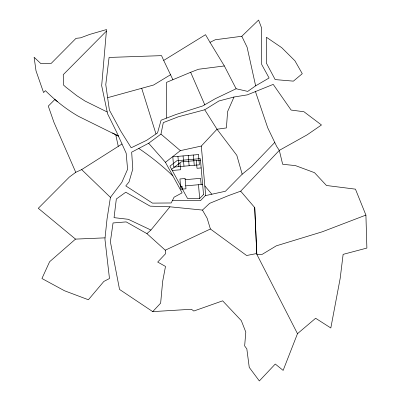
<?xml version="1.0" encoding="UTF-8"?>
<svg xmlns="http://www.w3.org/2000/svg" width="401" height="401" viewBox="0 0 401 401"><rect width="100%" height="100%" fill="white"/><g stroke="black" fill="none" stroke-linecap="round" stroke-linejoin="round"><path stroke-width="0.6" d="M166.525 118.13L166.57 82.35L190.655 72.285L198.48 69.263L224.349 65.954L236.129 88.756L247.728 91.398L255.637 85.844L269.096 77.989L261.713 64.511L261.663 28.145L258.59 20.05L241.803 36.27L215.242 39.759L210.004 42.351L205.523 34.687L163.698 60.436L172.906 79.699M105.047 237.848L104.967 239.427L109.473 278.525L103.834 281.447L88.395 299.753L64.516 290.76L41.94 278.515L49.609 261.738L75.513 239.111L105.047 237.848L107.032 219.051L110.425 197.372L121.839 182.34L127.593 169.272L126.16 153.187L116.706 132.26L107.603 113.849L101.674 85.684L106.531 29.559L89.814 34.381L80.561 37.839L76.015 38.346L51.158 63.428L40.837 63.594L34.115 57.238L36.01 70.842L43.569 92.541L45.438 90.656C55.333 100.561 66.365 109.358 78.511 116.35L118.425 136.079L112.531 132.957M148.656 143.247L165.448 162.31L182.119 192.851L174.084 197.182L171.187 202.971L152.455 203.117L125.799 185.909L129.007 181.989L132.796 169.067L131.668 152.174L148.656 143.247L160.956 134.104L163.312 122.611L178.27 116.811L204.741 109.774L218.926 100.987L234.004 97.012L247.322 94.867L273.206 84.38L291.106 110.054L303.948 111.744L321.467 124.982L307.141 134.831L279.312 150.37L240.68 191.167L228.56 195.593L209.648 203.337L202.46 210.079L169.944 206.806L150.114 206.144L125.779 192.219L116.33 198.996L114.054 217.648L128.275 219.302L150.931 230.034L169.944 206.806M255.437 91.573L267.728 127.819L276.695 146.465L279.312 150.37L282.66 164.28L295.422 165.598L314.514 172.676L326.464 185.493L355.451 189.157L365.912 215.091L366.885 248.069L343.126 254.359L340.183 278.334L330.82 327.983L315.637 318.269L297.492 333.672L283.136 370.394L275.271 364.033L259.342 380.95L249.252 367.386L246.831 348.93L244.65 345.918L245.803 332.098L241.317 320.635L222.645 300.835L193.818 311.031L191.427 309.266L152.726 311.627L119.528 289.432L110.375 241.738L113.042 222.961L126.185 221.893L146.931 233.638L165.262 250.194L165.533 253.768L157.703 262.059L165.498 266.429L162.666 281.362L160.641 303.151L152.726 311.627M234.004 97.012L227.608 111.578L226.4 127.934L217.016 129.232L201.302 146.049L180.36 150.641L165.448 162.31M274.725 142.5L251.602 166.555L242.179 174.209L225.427 191.252L205.683 195.573L201.302 146.049M205.658 195.302L200.46 200.665L172.47 200.405M106.4 31.138L63.253 74.666L63.458 84.987L65.954 87.218L76.922 95.774L85.092 101.072L107.217 111.994M146.931 233.638L150.931 230.034M171.633 169.337L181.147 161.894L200.48 160.184M121.989 144.009L81.659 169.603L75.754 172.315L69.353 177.062L38.29 208.299L75.513 239.111M236.129 88.756L215.402 98.636L202.705 105.954L175.909 114.526L161.077 120.22L157.518 132.942L146.646 140.315L131.192 147.774L120.806 131.167L109.388 110.095L105.774 84.611L109.082 57.448L161.543 55.639L163.698 60.436M170.646 74.676L153.583 85.022L107.724 97.664M165.262 250.194L210.41 229.011L246.615 255.512L256.77 253.527L254.725 207.593L240.68 191.167M365.912 215.091L322.264 231.798L276.329 245.828L262.239 254.324L256.81 254.294L256.77 253.527M172.26 170.48L180.58 169.748L179.969 162.816M201.167 167.924L197.021 168.29L196.335 160.55M185.172 179.693L200.585 178.33L201.132 184.495M180.886 186.29L182.034 186.184L182.27 188.816M185.718 185.858L202.62 184.365M138.776 148.44C150.891 156.601 162.32 165.793 172.866 175.899M57.629 101.794L54.882 99.458L48.295 106.105L53.955 122.35L75.754 172.315M160.956 134.104L180.36 150.641M81.659 169.603L110.425 197.372M204.831 185.934L211.858 194.224M204.741 109.774L217.016 129.232L236.821 155.332L242.179 174.209M210.004 42.351L224.349 65.954M202.46 210.079L207.147 218.259L210.41 229.011M297.492 333.672L256.81 254.294L254.725 207.593M241.803 36.27L247.096 47.193L255.637 85.844M190.655 72.285L204.801 104.877M141.673 88.205L155.984 133.954M115.694 134.611L118.28 146.365M198.475 184.731L199.693 198.495M193.342 155.007L194.254 165.282M188.204 155.463L189.117 165.738M183.072 155.919L183.979 166.194M177.934 156.375L178.841 166.646M266.66 37.428L266.329 62.997L275.166 79.588L293.397 81.137L302.274 73.694L294.93 60.797L281.702 47.649L266.66 37.428M203.523 194.545L199.598 198.595L187.543 198.48L169.914 166.184L176.911 160.711L200.345 158.636L203.523 194.545M198.48 154.555L172.796 156.826L173.703 167.102L199.392 164.831L198.48 154.555M185.072 178.525L179.934 178.976L180.841 189.252L185.979 188.796L185.072 178.525"/></g></svg>
